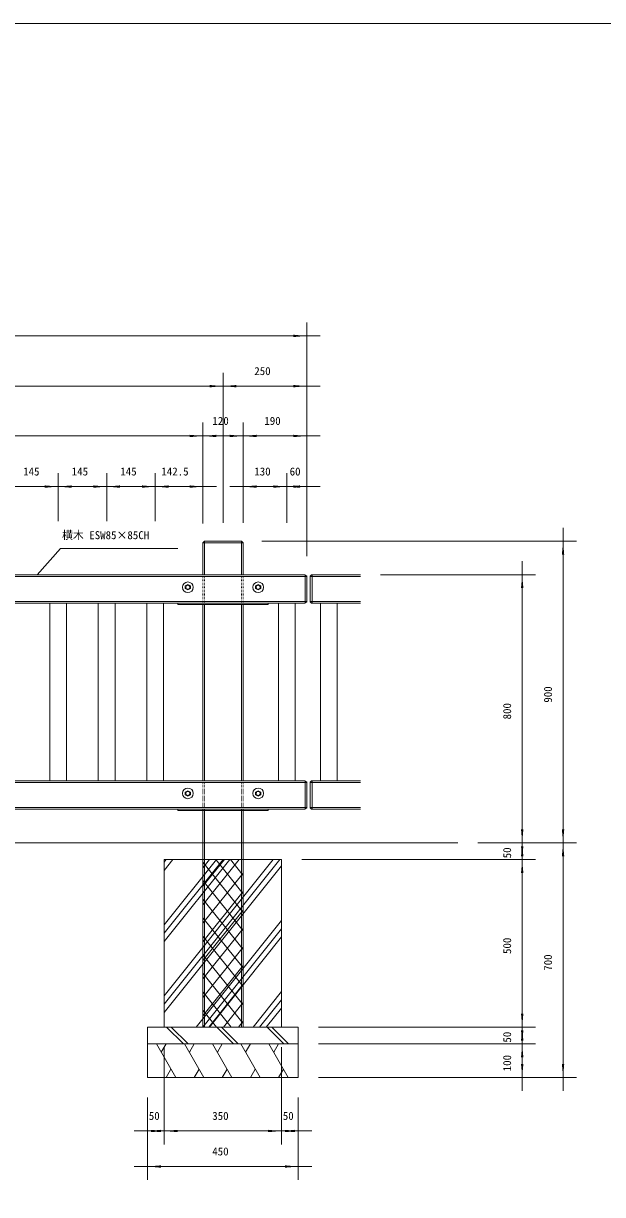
# Model space of a CAD drawing. Units: millimetres, scale not verified. Extents: x -3900 to 3900, y -2750 to 2750.
# Drawn here: x -927 to 802, y -745 to 2750 of the extents above; entities that cross this region are included whole.
import ezdxf
from ezdxf.enums import TextEntityAlignment as Align

# ---------------------------------------------------------------- set-up
doc = ezdxf.new("R2010")
doc.units = ezdxf.units.MM
doc.header["$LTSCALE"] = 20
doc.linetypes.add('USER5', pattern=[0.208282, 0.069427, -0.138855])
doc.layers.add('0-1_IMPORTED', color=30, linetype='Continuous', lineweight=18)
doc.styles.add('ＭＳ ゴシック', font='')
doc.styles.get('ＭＳ ゴシック').set_extended_font_data('MS Gothic')

msp = doc.modelspace()

# ---------------------------------------------------------------- linework, layer by layer
at = {"layer": '0-1_IMPORTED', "color": 1}
for p, q in [((-81, 1219.92), (-81, 1857.57)), ((-2581, 1817.57), (-81, 1817.57)), ((-81, 1817.57), (-41, 1817.57)), ((-331, 1259.92), (-331, 1707.57)), ((-331, 1264.92), (-331, 1707.57)), ((-81, 1159.92), (-81, 1707.57)), ((-2331, 1667.57), (-331, 1667.57)), ((-371, 1667.57), (-331, 1667.57)), ((-331, 1667.57), (-291, 1667.57)), ((-331, 1667.57), (-81, 1667.57)), ((-81, 1667.57), (-41, 1667.57)), ((-391, 1259.92), (-391, 1559)), ((-391, 1259.92), (-391, 1559)), ((-271, 1259.92), (-271, 1559)), ((-271, 1259.92), (-271, 1559)), ((-81, 1219.92), (-81, 1559)), ((-2271, 1519), (-391, 1519)), ((-431, 1519), (-391, 1519)), ((-391, 1519), (-351, 1519)), ((-391, 1519), (-271, 1519)), ((-311, 1519), (-271, 1519)), ((-271, 1519), (-231, 1519)), ((-271, 1519), (-81, 1519)), ((-81, 1519), (-41, 1519)), ((-823.5, 1264.92), (-823.5, 1407.92)), ((-823.5, 1264.92), (-823.5, 1407.92)), ((-678.5, 1264.92), (-678.5, 1407.92)), ((-678.5, 1264.92), (-678.5, 1407.92)), ((-533.5, 1264.92), (-533.5, 1407.92)), ((-533.5, 1264.92), (-533.5, 1407.92)), ((-391, 1257.88), (-391, 1407.92)), ((-271, 1259.92), (-271, 1407.92)), ((-141, 1259.92), (-141, 1407.92)), ((-141, 1264.92), (-141, 1407.92)), ((-81, 1219.92), (-81, 1407.92)), ((-968.5, 1367.92), (-823.5, 1367.92)), ((-863.5, 1367.92), (-823.5, 1367.92)), ((-823.5, 1367.92), (-783.5, 1367.92)), ((-823.5, 1367.92), (-678.5, 1367.92)), ((-718.5, 1367.92), (-678.5, 1367.92)), ((-678.5, 1367.92), (-638.5, 1367.92)), ((-678.5, 1367.92), (-533.5, 1367.92)), ((-573.5, 1367.92), (-533.5, 1367.92)), ((-533.5, 1367.92), (-493.5, 1367.92)), ((-533.5, 1367.92), (-391, 1367.92)), ((-391, 1367.92), (-351, 1367.92)), ((-311, 1367.92), (-271, 1367.92)), ((-271, 1367.92), (-141, 1367.92)), ((-181, 1367.92), (-141, 1367.92)), ((-141, 1367.92), (-101, 1367.92)), ((-141, 1367.92), (-81, 1367.92)), ((-81, 1367.92), (-41, 1367.92)), ((684, 1244.92), (684, 1204.92)), ((-215.5, 1204.92), (724, 1204.92)), ((684, 1204.92), (684, 304.92)), ((562, 1104.92), (562, 1144.92)), ((139, 1104.92), (602, 1104.92)), ((562, 304.92), (562, 1104.92)), ((562, 304.92), (562, 344.92)), ((684, 344.92), (684, 304.92)), ((429.5, 304.92), (602, 304.92)), ((429.5, 304.92), (602, 304.92)), ((429.5, 304.92), (724, 304.92)), ((429.5, 304.92), (724, 304.92)), ((562, 254.92), (562, 304.92)), ((562, 264.92), (562, 304.92)), ((562, 254.92), (562, 294.92)), ((684, 304.92), (684, 264.92)), ((684, 304.92), (684, -395.08)), ((-96, 254.92), (602, 254.92)), ((-96, 254.92), (602, 254.92)), ((562, -245.08), (562, 254.92)), ((562, 214.92), (562, 254.92)), ((562, -245.08), (562, -205.08)), ((-46, -245.08), (602, -245.08)), ((-46, -245.08), (602, -245.08)), ((562, -295.08), (562, -245.08)), ((562, -285.08), (562, -245.08)), ((562, -295.08), (562, -255.08)), ((-506.5, -305.08), (-506.5, -595)), ((-506.5, -305.08), (-506.5, -595)), ((-156.5, -305.08), (-156.5, -595)), ((-156.5, -305.08), (-156.5, -595)), ((-46, -295.08), (602, -295.08)), ((-46, -295.08), (602, -295.08)), ((562, -395.08), (562, -295.08)), ((562, -335.08), (562, -295.08)), ((-46, -395.08), (602, -395.08)), ((-46, -395.08), (724, -395.08)), ((562, -435.08), (562, -395.08)), ((684, -395.08), (684, -435.08)), ((-556.5, -455.08), (-556.5, -595)), ((-556.5, -455.08), (-556.5, -701)), ((-106.5, -455.08), (-106.5, -595)), ((-106.5, -455.08), (-106.5, -701)), ((-596.5, -555), (-556.5, -555)), ((-556.5, -555), (-506.5, -555)), ((-546.5, -555), (-506.5, -555)), ((-506.5, -555), (-466.5, -555)), ((-506.5, -555), (-156.5, -555)), ((-196.5, -555), (-156.5, -555)), ((-156.5, -555), (-116.5, -555)), ((-156.5, -555), (-106.5, -555)), ((-106.5, -555), (-66.5, -555)), ((-556.5, -661), (-596.5, -661)), ((-106.5, -661), (-556.5, -661)), ((-66.5, -661), (-106.5, -661))]:
    msp.add_line(p, q, dxfattribs=at)
at = {"layer": '0-1_IMPORTED'}
for p, q in [((-391, 1199.92), (-271, 1199.92)), ((-386, 1204.92), (-386, 1104.92)), ((-276, 1204.92), (-276, 1104.92)), ((-2271, 1104.92), (-86.64, 1104.92)), ((-2271, 1099.92), (-81, 1099.92)), ((-86.64, 1104.92), (-81, 1100.45)), ((-86, 1104.92), (-86, 1019.92)), ((-81, 1100.45), (-81, 1024.4)), ((79, 1099.92), (-70.5, 1099.92)), ((-65.5, 1104.92), (-65.5, 1019.92)), ((-81, 1024.92), (-1378.5, 1024.92)), ((-86.64, 1019.92), (-1378.5, 1019.92)), ((-848.5, 489.92), (-848.5, 1019.92)), ((-798.5, 1019.92), (-798.5, 489.92)), ((-703.5, 489.92), (-703.5, 1019.92)), ((-653.5, 1019.92), (-653.5, 489.92)), ((-558.5, 489.92), (-558.5, 1019.92)), ((-508.5, 1019.92), (-508.5, 489.92)), ((-391, 1015.92), (-391, 489.92)), ((-386, 1015.92), (-386, 489.92)), ((-276, 1015.92), (-276, 489.92)), ((-271, 1015.92), (-271, 489.92)), ((-166, 489.92), (-166, 1019.92)), ((-116, 1019.92), (-116, 489.92)), ((-81, 1024.4), (-86.64, 1019.92)), ((-70.5, 1024.92), (79, 1024.92)), ((-40.5, 489.92), (-40.5, 1019.92)), ((9.5, 1019.92), (9.5, 489.92)), ((-1378.5, 489.92), (-86.64, 489.92)), ((-86.64, 489.92), (-81, 485.45)), ((-86, 489.92), (-86, 404.92)), ((-65.5, 489.92), (-65.5, 404.92)), ((-1378.5, 484.92), (-81, 484.92)), ((-81, 485.45), (-81, 409.4)), ((79, 484.92), (-70.5, 484.92)), ((-81, 409.92), (-2196, 409.92)), ((-86.64, 404.92), (-2196, 404.92)), ((-391, 404.92), (-391, -245.08)), ((-386, 404.92), (-386, -245.08)), ((-276, 404.92), (-276, -245.08)), ((-271, 404.92), (-271, -245.08)), ((-81, 409.4), (-86.64, 404.92)), ((-70.5, 409.92), (79, 409.92)), ((369.5, 304.92), (-2905, 304.92)), ((-506.5, 222.81), (-480.81, 254.92)), ((-506.5, 10.68), (-311.11, 254.92)), ((-506.5, 247.56), (-500.61, 254.92)), ((-506.5, 35.43), (-330.91, 254.92)), ((-506.5, -176.7), (-161.2, 254.92)), ((-506.5, 60.18), (-350.71, 254.92)), ((-506.5, -151.95), (-181, 254.92)), ((-391, 230.42), (-371.4, 254.92)), ((-391, 175.18), (-327.2, 254.92)), ((-391, 119.93), (-283.01, 254.92)), ((-271, 97.29), (-391, 247.29)), ((-271, 152.53), (-352.91, 254.92)), ((-271, 207.77), (-308.72, 254.92)), ((-506.5, -201.45), (-156.5, 236.05)), ((-391, 64.69), (-271, 214.69)), ((-271, 42.05), (-391, 192.05)), ((-391, 9.45), (-271, 159.45)), ((-271, -13.2), (-391, 136.8)), ((-411.29, -245.08), (-156.5, 73.42)), ((-391, -45.79), (-271, 104.21)), ((-271, -68.44), (-391, 81.56)), ((-391.5, -245.08), (-156.5, 48.67)), ((-391, -101.04), (-271, 48.96)), ((-271, -123.68), (-391, 26.32)), ((-371.7, -245.08), (-156.5, 23.92)), ((-391, -156.28), (-271, -6.28)), ((-271, -178.92), (-391, -28.92)), ((-391, -211.52), (-271, -61.52)), ((-271, -234.17), (-391, -84.17)), ((-306.47, -245.08), (-391, -139.41)), ((-373.65, -245.08), (-271, -116.76)), ((-241.59, -245.08), (-156.5, -138.72)), ((-329.46, -245.08), (-271, -172.01)), ((-221.79, -245.08), (-156.5, -163.47)), ((-350.66, -245.08), (-391, -194.65)), ((-201.99, -245.08), (-156.5, -188.21)), ((-285.26, -245.08), (-271, -227.25)), ((-499.64, -245.08), (-449.64, -295.08)), ((-485.5, -245.08), (-435.5, -295.08)), ((-349.64, -245.08), (-299.64, -295.08)), ((-335.5, -245.08), (-285.5, -295.08)), ((-199.64, -245.08), (-149.64, -295.08)), ((-185.5, -245.08), (-135.5, -295.08)), ((-472.37, -395.08), (-530.11, -295.08)), ((-515.67, -320.08), (-501.24, -295.08)), ((-388.37, -395.08), (-446.11, -295.08)), ((-431.67, -320.08), (-417.24, -295.08)), ((-304.37, -395.08), (-362.11, -295.08)), ((-347.67, -320.08), (-333.24, -295.08)), ((-220.37, -395.08), (-278.11, -295.08)), ((-263.67, -320.08), (-249.24, -295.08)), ((-136.37, -395.08), (-194.11, -295.08)), ((-179.67, -320.08), (-165.24, -295.08)), ((-486.81, -370.08), (-501.24, -395.08)), ((-402.81, -370.08), (-417.24, -395.08)), ((-318.81, -370.08), (-333.24, -395.08)), ((-234.81, -370.08), (-249.24, -395.08)), ((-150.81, -370.08), (-165.24, -395.08))]:
    msp.add_line(p, q, dxfattribs=at)
at = {"layer": '0-1_IMPORTED', "linetype": 'USER5'}
for p, q in [((-391, 1104.92), (-391, 1019.92)), ((-386, 1104.92), (-386, 1019.92)), ((-276, 1104.92), (-276, 1019.92)), ((-271, 1104.92), (-271, 1019.92)), ((-391, 489.92), (-391, 404.92)), ((-386, 489.92), (-386, 404.92)), ((-276, 489.92), (-276, 404.92)), ((-271, 489.92), (-271, 404.92))]:
    msp.add_line(p, q, dxfattribs=at)
at = {"layer": '0-1_IMPORTED'}
for points in [[(-3900, 2750), (3900, 2750), (3900, -2750), (-3900, -2750)], [(-436, 1059.46), (-444, 1063.46), (-444, 1071.46), (-436, 1075.46), (-428, 1071.46), (-428, 1063.46)], [(-226, 1059.46), (-218, 1063.46), (-218, 1071.46), (-226, 1075.46), (-234, 1071.46), (-234, 1063.46)], [(-466, 1019.92), (-196, 1019.92), (-196, 1015.92), (-466, 1015.92)], [(-436, 444.46), (-444, 448.46), (-444, 456.46), (-436, 460.46), (-428, 456.46), (-428, 448.46)], [(-226, 444.46), (-218, 448.46), (-218, 456.46), (-226, 460.46), (-234, 456.46), (-234, 448.46)], [(-466, 404.92), (-196, 404.92), (-196, 400.92), (-466, 400.92)], [(-506.5, 254.92), (-156.5, 254.92), (-156.5, -245.08), (-506.5, -245.08)], [(-556.5, -245.08), (-106.5, -245.08), (-106.5, -295.08), (-556.5, -295.08)], [(-556.5, -295.08), (-106.5, -295.08), (-106.5, -395.08), (-556.5, -395.08)]]:
    msp.add_lwpolyline(points, close=True, dxfattribs=at)
for points in [[(-391, 1104.92), (-391, 1199.92), (-386, 1204.92), (-276, 1204.92), (-271, 1199.92), (-271, 1104.92)], [(79, 1104.92), (-66.57, 1104.92), (-70.5, 1100.45), (-70.5, 1024.4), (-66.57, 1019.92), (79, 1019.92)], [(79, 489.92), (-66.57, 489.92), (-70.5, 485.45), (-70.5, 409.4), (-66.57, 404.92), (79, 404.92)]]:
    msp.add_lwpolyline(points, dxfattribs=at)
at = {"layer": '0-1_IMPORTED', "color": 1}
msp.add_lwpolyline([(-886, 1104.92), (-816, 1182.92), (-466, 1182.92)], dxfattribs=at)
at = {"layer": '0-1_IMPORTED'}
for centre, radius in [((-436, 1067.46), 16), ((-226, 1067.46), 16), ((-436, 1067.46), 6), ((-226, 1067.46), 6), ((-436, 452.46), 16), ((-436, 452.46), 6), ((-226, 452.46), 16), ((-226, 452.46), 6)]:
    msp.add_circle(centre, radius, dxfattribs=at)
at = {"layer": '0-1_IMPORTED', "color": 1}
for points in [[(-81, 1817.57), (-121, 1814.07), (-121, 1821.07)], [(-331, 1667.57), (-371, 1664.07), (-371, 1671.07)], [(-331, 1667.57), (-291, 1671.07), (-291, 1664.07)], [(-81, 1667.57), (-121, 1664.07), (-121, 1671.07)], [(-391, 1519), (-431, 1515.5), (-431, 1522.5)], [(-391, 1519), (-351, 1522.5), (-351, 1515.5)], [(-271, 1519), (-311, 1515.5), (-311, 1522.5)], [(-271, 1519), (-231, 1522.5), (-231, 1515.5)], [(-81, 1519), (-121, 1515.5), (-121, 1522.5)], [(-823.5, 1367.92), (-863.5, 1364.42), (-863.5, 1371.42)], [(-823.5, 1367.92), (-783.5, 1371.42), (-783.5, 1364.42)], [(-678.5, 1367.92), (-718.5, 1364.42), (-718.5, 1371.42)], [(-678.5, 1367.92), (-638.5, 1371.42), (-638.5, 1364.42)], [(-533.5, 1367.92), (-573.5, 1364.42), (-573.5, 1371.42)], [(-533.5, 1367.92), (-493.5, 1371.42), (-493.5, 1364.42)], [(-391, 1367.92), (-431, 1364.42), (-431, 1371.42)], [(-271, 1367.92), (-231, 1371.42), (-231, 1364.42)], [(-141, 1367.92), (-181, 1364.42), (-181, 1371.42)], [(-141, 1367.92), (-101, 1371.42), (-101, 1364.42)], [(-81, 1367.92), (-121, 1364.42), (-121, 1371.42)], [(684, 1204.92), (687.5, 1164.92), (680.5, 1164.92)], [(562, 1104.92), (565.5, 1064.92), (558.5, 1064.92)], [(562, 304.92), (558.5, 344.92), (565.5, 344.92)], [(684, 304.92), (680.5, 344.92), (687.5, 344.92)], [(562, 304.92), (565.5, 264.92), (558.5, 264.92)], [(562, 254.92), (558.5, 294.92), (565.5, 294.92)], [(684, 304.92), (687.5, 264.92), (680.5, 264.92)], [(562, 254.92), (565.5, 214.92), (558.5, 214.92)], [(562, -245.08), (558.5, -205.08), (565.5, -205.08)], [(562, -245.08), (565.5, -285.08), (558.5, -285.08)], [(562, -295.08), (558.5, -255.08), (565.5, -255.08)], [(562, -295.08), (565.5, -335.08), (558.5, -335.08)], [(562, -395.08), (558.5, -355.08), (565.5, -355.08)], [(684, -395.08), (680.5, -355.08), (687.5, -355.08)], [(-556.5, -555), (-516.5, -551.5), (-516.5, -558.5)], [(-506.5, -555), (-546.5, -558.5), (-546.5, -551.5)], [(-506.5, -555), (-466.5, -551.5), (-466.5, -558.5)], [(-156.5, -555), (-196.5, -558.5), (-196.5, -551.5)], [(-156.5, -555), (-116.5, -551.5), (-116.5, -558.5)], [(-106.5, -555), (-146.5, -558.5), (-146.5, -551.5)], [(-556.5, -661), (-516.5, -657.5), (-516.5, -664.5)], [(-106.5, -661), (-146.5, -664.5), (-146.5, -657.5)]]:
    msp.add_solid(points, dxfattribs=at)

# ---------------------------------------------------------------- texts
at = {"layer": '0-1_IMPORTED', "color": 7, "style": 'ＭＳ ゴシック'}
for s, p in [('250', (-237.75, 1693.5)), ('120', (-362.75, 1544.93)), ('190', (-207.75, 1544.93)), ('145', (-927.75, 1393.85)), ('145', (-782.75, 1393.85)), ('145', (-637.75, 1393.85)), ('142.5', (-515.17, 1393.85)), ('130', (-237.75, 1393.85)), ('60', (-132.17, 1393.85)), ('横木 ESW85×85CH', (-811.79, 1203.81)), ('50', (-552.67, -529.07)), ('350', (-363.25, -529.07)), ('50', (-152.67, -529.07)), ('450', (-363.25, -635.07))]:
    msp.add_text(s, height=23.88, dxfattribs=at).set_placement(p, align=Align.BOTTOM_LEFT)
for s, p in [('900', (658.07, 723.17)), ('800', (536.07, 673.17)), ('50', (536.07, 258.76)), ('500', (536.07, -26.83)), ('700', (658.07, -76.83)), ('50', (536.07, -291.24)), ('100', (536.07, -376.83))]:
    msp.add_text(s, height=23.88, rotation=90, dxfattribs=at).set_placement(p, align=Align.BOTTOM_LEFT)

doc.saveas('drawing.dxf')
